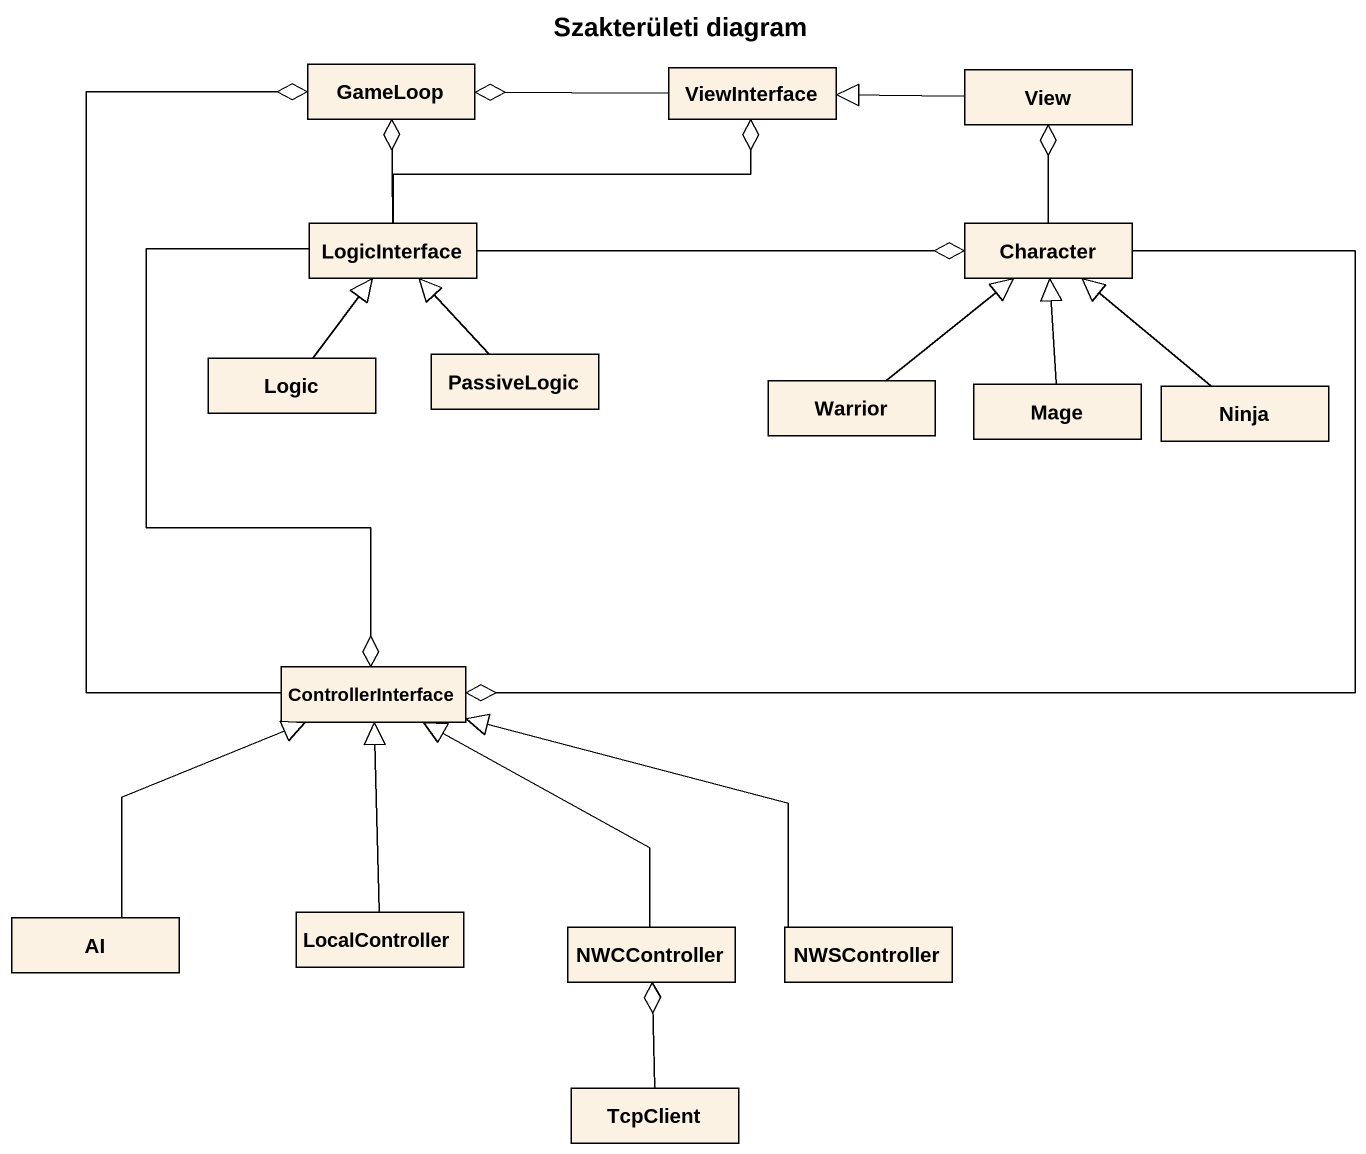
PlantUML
@startuml
title Szakterületi diagram
hide circle
hide empty members
class GameLoop
class ViewInterface
class View
class LogicInterface
class Character
class Logic
class PassiveLogic
class Warrior
class Mage
class Ninja
class ControllerInterface
class AI
class LocalController
class NWCController
class NWSController
class TcpClient
ViewInterface -left-o GameLoop
View -left-|> ViewInterface
LogicInterface -up-o GameLoop
LogicInterface -right-o ViewInterface
LogicInterface -right-o Character
LogicInterface --o ControllerInterface
Character -up-o View
Character --o ControllerInterface
Logic -up-|> LogicInterface
PassiveLogic -up-|> LogicInterface
Warrior -up-|> Character
Mage -up-|> Character
Ninja -up-|> Character
ControllerInterface -up-o GameLoop
AI -up-|> ControllerInterface
LocalController -up-|> ControllerInterface
NWCController -up-|> ControllerInterface
NWSController -left-|> ControllerInterface
TcpClient -up-o NWCController
@enduml
